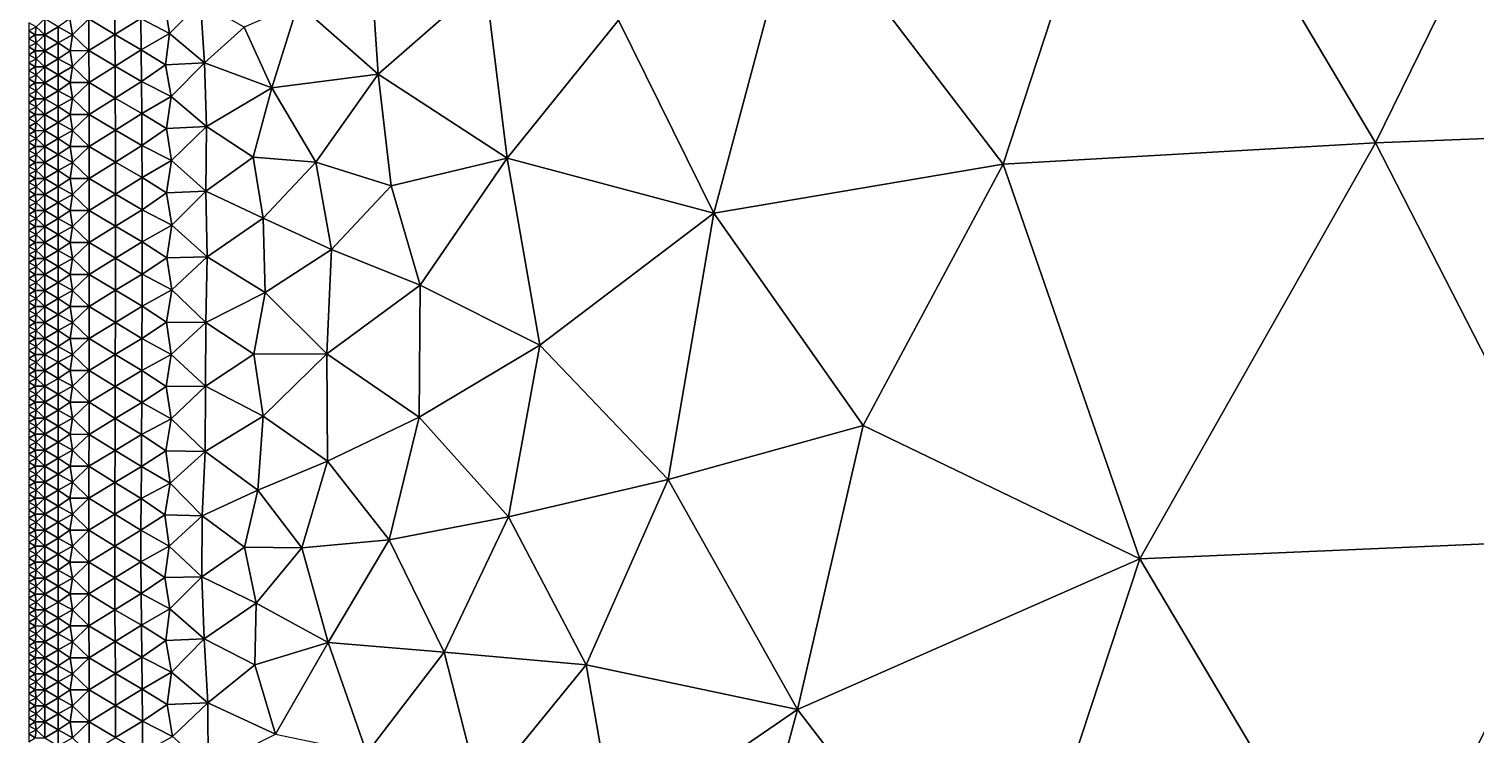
# Model space of a CAD drawing. Header units: metres. Extents: x 0 to 72, y -280 to 0.
# Drawn here: x 0.02 to 36.26, y -158.51 to -140.84 of the extents above; entities that cross this region are included whole.
import ezdxf

# ---------------------------------------------------------------- set-up
doc = ezdxf.new("R2010")
doc.units = ezdxf.units.M

msp = doc.modelspace()

# ---------------------------------------------------------------- linework, layer by layer
at = {"layer": 'layer', "color": 0}
for points in [[(33.7645, -143.697), (38.8647, -133.293), (27.8667, -133.758)], [(45.2653, -143.243), (38.8647, -133.293), (33.7645, -143.697)], [(24.4311, -144.228), (27.8667, -133.758), (19.3041, -137.517)], [(33.7645, -143.697), (27.8667, -133.758), (24.4311, -144.228)], [(17.1806, -145.457), (19.3041, -137.517), (14.7934, -140.624)], [(24.4311, -144.228), (19.3041, -137.517), (17.1806, -145.457)], [(8.7682, -141.972), (8.54576, -138.61), (6.76359, -140.213)], [(11.4526, -139.628), (8.54576, -138.61), (8.7682, -141.972)], [(12.0062, -144.077), (11.4526, -139.628), (8.7682, -141.972)], [(12.0062, -144.077), (14.7934, -140.624), (11.4526, -139.628)], [(2.17279, -140.185), (1.52268, -140.586), (2.17473, -140.98)], [(2.17279, -140.185), (2.17473, -140.98), (2.82635, -140.577)], [(3.41417, -140.182), (2.82635, -140.577), (3.54356, -140.958)], [(3.41417, -140.182), (3.54356, -140.958), (4.319, -140.181)], [(4.319, -140.181), (3.54356, -140.958), (4.41586, -141.689)], [(4.319, -140.181), (4.41586, -141.689), (5.41649, -140.795)], [(5.41649, -140.795), (6.10334, -142.314), (6.76359, -140.213)], [(8.7682, -141.972), (6.76359, -140.213), (6.10334, -142.314)], [(0.417656, -140.588), (0.203912, -140.788), (0.417712, -140.988)], [(0.417656, -140.588), (0.417712, -140.988), (0.75014, -140.788)], [(1.04917, -140.587), (0.75014, -140.788), (1.10869, -140.987)], [(1.04917, -140.587), (1.10869, -140.987), (1.52268, -140.586)], [(1.52268, -140.586), (1.10869, -140.987), (1.52403, -141.384)], [(1.52268, -140.586), (1.52403, -141.384), (2.17473, -140.98)], [(2.82635, -140.577), (2.17473, -140.98), (2.83402, -141.368)], [(2.82635, -140.577), (2.83402, -141.368), (3.54356, -140.958)], [(0.02, -140.689), (0.02, -140.889), (0.203912, -140.788)], [(0.203912, -140.788), (0.02, -140.889), (0.173445, -140.989)], [(0.02, -140.889), (0.02, -141.089), (0.173445, -140.989)], [(0.203912, -140.788), (0.173445, -140.989), (0.417712, -140.988)], [(0.75014, -140.788), (0.417712, -140.988), (0.750291, -141.188)], [(0.75014, -140.788), (0.750291, -141.188), (1.10869, -140.987)], [(3.54356, -140.958), (2.83402, -141.368), (3.44521, -141.744)], [(3.54356, -140.958), (3.44521, -141.744), (4.41586, -141.689)], [(5.41649, -140.795), (4.41586, -141.689), (6.10334, -142.314)], [(17.1806, -145.457), (14.7934, -140.624), (12.0062, -144.077)], [(0.173445, -140.989), (0.02, -141.089), (0.203938, -141.189)], [(0.02, -141.089), (0.02, -141.289), (0.203938, -141.189)], [(0.203938, -141.189), (0.02, -141.289), (0.173467, -141.389)], [(0.02, -141.289), (0.02, -141.489), (0.173467, -141.389)], [(0.173445, -140.989), (0.203938, -141.189), (0.417712, -140.988)], [(0.203938, -141.189), (0.173467, -141.389), (0.41778, -141.389)], [(0.417712, -140.988), (0.203938, -141.189), (0.41778, -141.389)], [(0.417712, -140.988), (0.41778, -141.389), (0.750291, -141.188)], [(0.750291, -141.188), (0.41778, -141.389), (0.750476, -141.588)], [(1.10869, -140.987), (0.750291, -141.188), (1.04973, -141.387)], [(0.750291, -141.188), (0.750476, -141.588), (1.04973, -141.387)], [(1.10869, -140.987), (1.04973, -141.387), (1.52403, -141.384)], [(2.17473, -140.98), (1.52403, -141.384), (2.17899, -141.776)], [(2.17473, -140.98), (2.17899, -141.776), (2.83402, -141.368)], [(0.173467, -141.389), (0.02, -141.489), (0.203967, -141.589)], [(0.02, -141.489), (0.02, -141.689), (0.203967, -141.589)], [(0.203967, -141.589), (0.02, -141.689), (0.17349, -141.789)], [(0.02, -141.689), (0.02, -141.89), (0.17349, -141.789)], [(0.173467, -141.389), (0.203967, -141.589), (0.41778, -141.389)], [(0.203967, -141.589), (0.17349, -141.789), (0.417851, -141.789)], [(0.41778, -141.389), (0.203967, -141.589), (0.417851, -141.789)], [(0.41778, -141.389), (0.417851, -141.789), (0.750476, -141.588)], [(0.750476, -141.588), (0.417851, -141.789), (0.750645, -141.988)], [(1.04973, -141.387), (0.750476, -141.588), (1.10946, -141.787)], [(0.750476, -141.588), (0.750645, -141.988), (1.10946, -141.787)], [(1.04973, -141.387), (1.10946, -141.787), (1.52403, -141.384)], [(1.52403, -141.384), (1.10946, -141.787), (1.52576, -142.183)], [(1.52403, -141.384), (1.52576, -142.183), (2.17899, -141.776)], [(2.83402, -141.368), (2.17899, -141.776), (2.84377, -142.161)], [(2.83402, -141.368), (2.84377, -142.161), (3.44521, -141.744)], [(3.44521, -141.744), (3.58205, -142.533), (4.41586, -141.689)], [(4.41586, -141.689), (3.58205, -142.533), (4.46769, -143.285)], [(4.41586, -141.689), (4.46769, -143.285), (6.10334, -142.314)], [(0.17349, -141.789), (0.02, -141.89), (0.203994, -141.989)], [(0.02, -141.89), (0.02, -142.09), (0.203994, -141.989)], [(0.203994, -141.989), (0.02, -142.09), (0.17351, -142.19)], [(0.17349, -141.789), (0.203994, -141.989), (0.417851, -141.789)], [(0.203994, -141.989), (0.17351, -142.19), (0.417915, -142.189)], [(0.417851, -141.789), (0.203994, -141.989), (0.417915, -142.189)], [(0.417851, -141.789), (0.417915, -142.189), (0.750645, -141.988)], [(0.750645, -141.988), (0.417915, -142.189), (0.750809, -142.389)], [(1.10946, -141.787), (0.750645, -141.988), (1.05041, -142.187)], [(0.750645, -141.988), (0.750809, -142.389), (1.05041, -142.187)], [(1.10946, -141.787), (1.05041, -142.187), (1.52576, -142.183)], [(2.17899, -141.776), (1.52576, -142.183), (2.18303, -142.575)], [(2.17899, -141.776), (2.18303, -142.575), (2.84377, -142.161)], [(3.44521, -141.744), (2.84377, -142.161), (3.58205, -142.533)], [(7.20702, -144.177), (8.7682, -141.972), (6.10334, -142.314)], [(9.09722, -144.772), (8.7682, -141.972), (7.20702, -144.177)], [(9.09722, -144.772), (12.0062, -144.077), (8.7682, -141.972)], [(0.02, -142.09), (0.02, -142.29), (0.17351, -142.19)], [(0.17351, -142.19), (0.02, -142.29), (0.204018, -142.39)], [(0.02, -142.29), (0.02, -142.49), (0.204018, -142.39)], [(0.204018, -142.39), (0.02, -142.49), (0.173526, -142.59)], [(0.17351, -142.19), (0.204018, -142.39), (0.417915, -142.189)], [(0.204018, -142.39), (0.173526, -142.59), (0.417968, -142.59)], [(0.417915, -142.189), (0.204018, -142.39), (0.417968, -142.59)], [(0.417915, -142.189), (0.417968, -142.59), (0.750809, -142.389)], [(0.750809, -142.389), (0.417968, -142.59), (0.750925, -142.789)], [(1.05041, -142.187), (0.750809, -142.389), (1.11017, -142.587)], [(0.750809, -142.389), (0.750925, -142.789), (1.11017, -142.587)], [(1.05041, -142.187), (1.11017, -142.587), (1.52576, -142.183)], [(1.52576, -142.183), (1.11017, -142.587), (1.52708, -142.984)], [(1.52576, -142.183), (1.52708, -142.984), (2.18303, -142.575)], [(2.84377, -142.161), (2.18303, -142.575), (2.85033, -142.96)], [(2.84377, -142.161), (2.85033, -142.96), (3.58205, -142.533)], [(6.10334, -142.314), (4.46769, -143.285), (5.63555, -144.055)], [(6.10334, -142.314), (5.63555, -144.055), (7.20702, -144.177)], [(0.02, -142.49), (0.02, -142.69), (0.173526, -142.59)], [(0.173526, -142.59), (0.02, -142.69), (0.204036, -142.79)], [(0.02, -142.69), (0.02, -142.89), (0.204036, -142.79)], [(0.173526, -142.59), (0.204036, -142.79), (0.417968, -142.59)], [(0.417968, -142.59), (0.204036, -142.79), (0.418007, -142.99)], [(0.417968, -142.59), (0.418007, -142.99), (0.750925, -142.789)], [(1.11017, -142.587), (0.750925, -142.789), (1.05089, -142.988)], [(1.11017, -142.587), (1.05089, -142.988), (1.52708, -142.984)], [(2.18303, -142.575), (1.52708, -142.984), (2.18545, -143.375)], [(2.18303, -142.575), (2.18545, -143.375), (2.85033, -142.96)], [(3.58205, -142.533), (2.85033, -142.96), (3.46887, -143.34)], [(3.58205, -142.533), (3.46887, -143.34), (4.46769, -143.285)], [(0.204036, -142.79), (0.02, -142.89), (0.173537, -142.99)], [(0.02, -142.89), (0.02, -143.09), (0.173537, -142.99)], [(0.173537, -142.99), (0.02, -143.09), (0.204049, -143.19)], [(0.02, -143.09), (0.02, -143.291), (0.204049, -143.19)], [(0.204036, -142.79), (0.173537, -142.99), (0.418007, -142.99)], [(0.173537, -142.99), (0.204049, -143.19), (0.418007, -142.99)], [(0.418007, -142.99), (0.204049, -143.19), (0.418034, -143.39)], [(0.750925, -142.789), (0.418007, -142.99), (0.75102, -143.189)], [(0.418007, -142.99), (0.418034, -143.39), (0.75102, -143.189)], [(0.750925, -142.789), (0.75102, -143.189), (1.05089, -142.988)], [(1.05089, -142.988), (0.75102, -143.189), (1.11061, -143.388)], [(1.05089, -142.988), (1.11061, -143.388), (1.52708, -142.984)], [(1.52708, -142.984), (1.11061, -143.388), (1.52777, -143.785)], [(1.52708, -142.984), (1.52777, -143.785), (2.18545, -143.375)], [(2.85033, -142.96), (2.18545, -143.375), (2.85331, -143.762)], [(2.85033, -142.96), (2.85331, -143.762), (3.46887, -143.34)], [(0.204049, -143.19), (0.02, -143.291), (0.173545, -143.391)], [(0.02, -143.291), (0.02, -143.491), (0.173545, -143.391)], [(0.173545, -143.391), (0.02, -143.491), (0.204057, -143.591)], [(0.02, -143.491), (0.02, -143.691), (0.204057, -143.591)], [(0.204049, -143.19), (0.173545, -143.391), (0.418034, -143.39)], [(0.173545, -143.391), (0.204057, -143.591), (0.418034, -143.39)], [(0.418034, -143.39), (0.204057, -143.591), (0.41805, -143.791)], [(0.75102, -143.189), (0.418034, -143.39), (0.751073, -143.59)], [(0.418034, -143.39), (0.41805, -143.791), (0.751073, -143.59)], [(0.75102, -143.189), (0.751073, -143.59), (1.11061, -143.388)], [(1.11061, -143.388), (0.751073, -143.59), (1.05112, -143.789)], [(1.11061, -143.388), (1.05112, -143.789), (1.52777, -143.785)], [(2.18545, -143.375), (1.52777, -143.785), (2.18642, -144.177)], [(2.18545, -143.375), (2.18642, -144.177), (2.85331, -143.762)], [(3.46887, -143.34), (2.85331, -143.762), (3.59272, -144.138)], [(3.46887, -143.34), (3.59272, -144.138), (4.46769, -143.285)], [(4.46769, -143.285), (3.59272, -144.138), (4.45143, -144.906)], [(4.46769, -143.285), (4.45143, -144.906), (5.63555, -144.055)], [(38.8568, -153.639), (45.2653, -143.243), (33.7645, -143.697)], [(0.204057, -143.591), (0.02, -143.691), (0.173549, -143.791)], [(0.02, -143.691), (0.02, -143.891), (0.173549, -143.791)], [(0.173549, -143.791), (0.02, -143.891), (0.204062, -143.991)], [(0.204057, -143.591), (0.173549, -143.791), (0.41805, -143.791)], [(0.173549, -143.791), (0.204062, -143.991), (0.41805, -143.791)], [(0.41805, -143.791), (0.204062, -143.991), (0.41806, -144.191)], [(0.751073, -143.59), (0.41805, -143.791), (0.751112, -143.99)], [(0.41805, -143.791), (0.41806, -144.191), (0.751112, -143.99)], [(0.751073, -143.59), (0.751112, -143.99), (1.05112, -143.789)], [(1.05112, -143.789), (0.751112, -143.99), (1.11081, -144.189)], [(1.05112, -143.789), (1.11081, -144.189), (1.52777, -143.785)], [(1.52777, -143.785), (1.11081, -144.189), (1.52806, -144.586)], [(1.52777, -143.785), (1.52806, -144.586), (2.18642, -144.177)], [(2.85331, -143.762), (2.18642, -144.177), (2.85382, -144.566)], [(2.85331, -143.762), (2.85382, -144.566), (3.59272, -144.138)], [(27.8564, -154.12), (33.7645, -143.697), (24.4311, -144.228)], [(38.8568, -153.639), (33.7645, -143.697), (27.8564, -154.12)], [(0.02, -143.891), (0.02, -144.091), (0.204062, -143.991)], [(0.204062, -143.991), (0.02, -144.091), (0.173552, -144.191)], [(0.02, -144.091), (0.02, -144.291), (0.173552, -144.191)], [(0.173552, -144.191), (0.02, -144.291), (0.204065, -144.391)], [(0.204062, -143.991), (0.173552, -144.191), (0.41806, -144.191)], [(0.173552, -144.191), (0.204065, -144.391), (0.41806, -144.191)], [(0.41806, -144.191), (0.204065, -144.391), (0.418068, -144.591)], [(0.751112, -143.99), (0.41806, -144.191), (0.751133, -144.39)], [(0.41806, -144.191), (0.418068, -144.591), (0.751133, -144.39)], [(0.751112, -143.99), (0.751133, -144.39), (1.11081, -144.189)], [(1.11081, -144.189), (0.751133, -144.39), (1.05121, -144.59)], [(1.11081, -144.189), (1.05121, -144.59), (1.52806, -144.586)], [(2.18642, -144.177), (1.52806, -144.586), (2.1869, -144.98)], [(2.18642, -144.177), (2.1869, -144.98), (2.85382, -144.566)], [(3.59272, -144.138), (2.85382, -144.566), (3.46857, -144.952)], [(3.59272, -144.138), (3.46857, -144.952), (4.45143, -144.906)], [(5.63555, -144.055), (4.45143, -144.906), (5.89302, -145.585)], [(5.63555, -144.055), (5.89302, -145.585), (7.20702, -144.177)], [(7.59849, -146.369), (7.20702, -144.177), (5.89302, -145.585)], [(7.59849, -146.369), (9.09722, -144.772), (7.20702, -144.177)], [(9.82724, -147.262), (12.0062, -144.077), (9.09722, -144.772)], [(12.824, -148.767), (12.0062, -144.077), (9.82724, -147.262)], [(12.824, -148.767), (17.1806, -145.457), (12.0062, -144.077)], [(20.9295, -150.779), (24.4311, -144.228), (17.1806, -145.457)], [(27.8564, -154.12), (24.4311, -144.228), (20.9295, -150.779)], [(0.02, -144.291), (0.02, -144.492), (0.204065, -144.391)], [(0.204065, -144.391), (0.02, -144.492), (0.173554, -144.592)], [(0.02, -144.492), (0.02, -144.692), (0.173554, -144.592)], [(0.173554, -144.592), (0.02, -144.692), (0.204068, -144.792)], [(0.204065, -144.391), (0.173554, -144.592), (0.418068, -144.591)], [(0.173554, -144.592), (0.204068, -144.792), (0.418068, -144.591)], [(0.418068, -144.591), (0.204068, -144.792), (0.418075, -144.992)], [(0.751133, -144.39), (0.418068, -144.591), (0.751155, -144.791)], [(0.418068, -144.591), (0.418075, -144.992), (0.751155, -144.791)], [(0.751133, -144.39), (0.751155, -144.791), (1.05121, -144.59)], [(1.05121, -144.59), (0.751155, -144.791), (1.11092, -144.99)], [(1.05121, -144.59), (1.11092, -144.99), (1.52806, -144.586)], [(1.52806, -144.586), (1.11092, -144.99), (1.52827, -145.388)], [(1.52806, -144.586), (1.52827, -145.388), (2.1869, -144.98)], [(2.85382, -144.566), (2.1869, -144.98), (2.85508, -145.372)], [(2.85382, -144.566), (2.85508, -145.372), (3.46857, -144.952)], [(0.02, -144.692), (0.02, -144.892), (0.204068, -144.792)], [(0.204068, -144.792), (0.02, -144.892), (0.173556, -144.992)], [(0.02, -144.892), (0.02, -145.092), (0.173556, -144.992)], [(0.204068, -144.792), (0.173556, -144.992), (0.418075, -144.992)], [(0.751155, -144.791), (0.418075, -144.992), (0.751172, -145.191)], [(0.751155, -144.791), (0.751172, -145.191), (1.11092, -144.99)], [(3.46857, -144.952), (2.85508, -145.372), (3.59808, -145.757)], [(3.46857, -144.952), (3.59808, -145.757), (4.45143, -144.906)], [(4.45143, -144.906), (3.59808, -145.757), (4.48932, -146.551)], [(4.45143, -144.906), (4.48932, -146.551), (5.89302, -145.585)], [(9.82724, -147.262), (9.09722, -144.772), (7.59849, -146.369)], [(0.173556, -144.992), (0.02, -145.092), (0.204071, -145.192)], [(0.02, -145.092), (0.02, -145.292), (0.204071, -145.192)], [(0.204071, -145.192), (0.02, -145.292), (0.173558, -145.392)], [(0.02, -145.292), (0.02, -145.492), (0.173558, -145.392)], [(0.173556, -144.992), (0.204071, -145.192), (0.418075, -144.992)], [(0.204071, -145.192), (0.173558, -145.392), (0.418082, -145.392)], [(0.418075, -144.992), (0.204071, -145.192), (0.418082, -145.392)], [(0.418075, -144.992), (0.418082, -145.392), (0.751172, -145.191)], [(0.751172, -145.191), (0.418082, -145.392), (0.751191, -145.592)], [(1.11092, -144.99), (0.751172, -145.191), (1.05128, -145.391)], [(0.751172, -145.191), (0.751191, -145.592), (1.05128, -145.391)], [(1.11092, -144.99), (1.05128, -145.391), (1.52827, -145.388)], [(2.1869, -144.98), (1.52827, -145.388), (2.18753, -145.784)], [(2.1869, -144.98), (2.18753, -145.784), (2.85508, -145.372)], [(0.173558, -145.392), (0.02, -145.492), (0.204074, -145.592)], [(0.02, -145.492), (0.02, -145.693), (0.204074, -145.592)], [(0.204074, -145.592), (0.02, -145.693), (0.17356, -145.793)], [(0.173558, -145.392), (0.204074, -145.592), (0.418082, -145.392)], [(0.204074, -145.592), (0.17356, -145.793), (0.418088, -145.792)], [(0.418082, -145.392), (0.204074, -145.592), (0.418088, -145.792)], [(0.418082, -145.392), (0.418088, -145.792), (0.751191, -145.592)], [(0.751191, -145.592), (0.418088, -145.792), (0.751203, -145.992)], [(1.05128, -145.391), (0.751191, -145.592), (1.111, -145.791)], [(0.751191, -145.592), (0.751203, -145.992), (1.111, -145.791)], [(1.05128, -145.391), (1.111, -145.791), (1.52827, -145.388)], [(1.52827, -145.388), (1.111, -145.791), (1.52843, -146.19)], [(1.52827, -145.388), (1.52843, -146.19), (2.18753, -145.784)], [(2.85508, -145.372), (2.18753, -145.784), (2.85693, -146.178)], [(2.85508, -145.372), (2.85693, -146.178), (3.59808, -145.757)], [(5.89302, -145.585), (4.48932, -146.551), (5.93791, -147.446)], [(5.89302, -145.585), (5.93791, -147.446), (7.59849, -146.369)], [(16.04, -152.133), (17.1806, -145.457), (12.824, -148.767)], [(20.9295, -150.779), (17.1806, -145.457), (16.04, -152.133)], [(0.02, -145.693), (0.02, -145.893), (0.17356, -145.793)], [(0.17356, -145.793), (0.02, -145.893), (0.204075, -145.993)], [(0.02, -145.893), (0.02, -146.093), (0.204075, -145.993)], [(0.204075, -145.993), (0.02, -146.093), (0.173561, -146.193)], [(0.17356, -145.793), (0.204075, -145.993), (0.418088, -145.792)], [(0.204075, -145.993), (0.173561, -146.193), (0.41809, -146.193)], [(0.418088, -145.792), (0.204075, -145.993), (0.41809, -146.193)], [(0.418088, -145.792), (0.41809, -146.193), (0.751203, -145.992)], [(0.751203, -145.992), (0.41809, -146.193), (0.751204, -146.393)], [(1.111, -145.791), (0.751203, -145.992), (1.05133, -146.192)], [(0.751203, -145.992), (0.751204, -146.393), (1.05133, -146.192)], [(1.111, -145.791), (1.05133, -146.192), (1.52843, -146.19)], [(2.18753, -145.784), (1.52843, -146.19), (2.18784, -146.587)], [(2.18753, -145.784), (2.18784, -146.587), (2.85693, -146.178)], [(3.59808, -145.757), (2.85693, -146.178), (3.478, -146.573)], [(3.59808, -145.757), (3.478, -146.573), (4.48932, -146.551)], [(0.02, -146.093), (0.02, -146.293), (0.173561, -146.193)], [(0.173561, -146.193), (0.02, -146.293), (0.204075, -146.393)], [(0.02, -146.293), (0.02, -146.493), (0.204075, -146.393)], [(0.204075, -146.393), (0.02, -146.493), (0.17356, -146.593)], [(0.204075, -146.393), (0.17356, -146.593), (0.418086, -146.593)], [(0.173561, -146.193), (0.204075, -146.393), (0.41809, -146.193)], [(0.41809, -146.193), (0.204075, -146.393), (0.418086, -146.593)], [(0.41809, -146.193), (0.418086, -146.593), (0.751204, -146.393)], [(0.751204, -146.393), (0.418086, -146.593), (0.75119, -146.793)], [(0.751204, -146.393), (0.75119, -146.793), (1.11101, -146.592)], [(1.05133, -146.192), (0.751204, -146.393), (1.11101, -146.592)], [(1.05133, -146.192), (1.11101, -146.592), (1.52843, -146.19)], [(1.52843, -146.19), (1.11101, -146.592), (1.52834, -146.992)], [(1.52843, -146.19), (1.52834, -146.992), (2.18784, -146.587)], [(2.85693, -146.178), (2.18784, -146.587), (2.85693, -146.985)], [(2.85693, -146.178), (2.85693, -146.985), (3.478, -146.573)], [(7.48768, -148.984), (7.59849, -146.369), (5.93791, -147.446)], [(7.48768, -148.984), (9.82724, -147.262), (7.59849, -146.369)], [(0.02, -146.493), (0.02, -146.693), (0.17356, -146.593)], [(0.17356, -146.593), (0.02, -146.693), (0.204072, -146.793)], [(0.02, -146.693), (0.02, -146.894), (0.204072, -146.793)], [(0.17356, -146.593), (0.204072, -146.793), (0.418086, -146.593)], [(0.418086, -146.593), (0.204072, -146.793), (0.418077, -146.993)], [(0.418086, -146.593), (0.418077, -146.993), (0.75119, -146.793)], [(1.11101, -146.592), (0.75119, -146.793), (1.05129, -146.993)], [(1.11101, -146.592), (1.05129, -146.993), (1.52834, -146.992)], [(2.18784, -146.587), (1.52834, -146.992), (2.18724, -147.391)], [(2.18784, -146.587), (2.18724, -147.391), (2.85693, -146.985)], [(3.478, -146.573), (2.85693, -146.985), (3.59876, -147.382)], [(3.478, -146.573), (3.59876, -147.382), (4.48932, -146.551)], [(4.48932, -146.551), (3.59876, -147.382), (4.45604, -148.194)], [(4.48932, -146.551), (4.45604, -148.194), (5.93791, -147.446)], [(0.204072, -146.793), (0.02, -146.894), (0.173556, -146.994)], [(0.02, -146.894), (0.02, -147.094), (0.173556, -146.994)], [(0.173556, -146.994), (0.02, -147.094), (0.204067, -147.194)], [(0.02, -147.094), (0.02, -147.294), (0.204067, -147.194)], [(0.204072, -146.793), (0.173556, -146.994), (0.418077, -146.993)], [(0.173556, -146.994), (0.204067, -147.194), (0.418077, -146.993)], [(0.418077, -146.993), (0.204067, -147.194), (0.418062, -147.394)], [(0.418077, -146.993), (0.418062, -147.394), (0.751159, -147.193)], [(0.75119, -146.793), (0.418077, -146.993), (0.751159, -147.193)], [(0.75119, -146.793), (0.751159, -147.193), (1.05129, -146.993)], [(1.05129, -146.993), (0.751159, -147.193), (1.11089, -147.393)], [(1.05129, -146.993), (1.11089, -147.393), (1.52834, -146.992)], [(1.52834, -146.992), (1.11089, -147.393), (1.52794, -147.793)], [(1.52834, -146.992), (1.52794, -147.793), (2.18724, -147.391)], [(2.85693, -146.985), (2.18724, -147.391), (2.85456, -147.79)], [(2.85693, -146.985), (2.85456, -147.79), (3.59876, -147.382)], [(0.204067, -147.194), (0.02, -147.294), (0.173551, -147.394)], [(0.02, -147.294), (0.02, -147.494), (0.173551, -147.394)], [(0.173551, -147.394), (0.02, -147.494), (0.20406, -147.594)], [(0.02, -147.494), (0.02, -147.694), (0.20406, -147.594)], [(0.204067, -147.194), (0.173551, -147.394), (0.418062, -147.394)], [(0.173551, -147.394), (0.20406, -147.594), (0.418062, -147.394)], [(0.418062, -147.394), (0.20406, -147.594), (0.418043, -147.794)], [(0.418062, -147.394), (0.418043, -147.794), (0.751118, -147.594)], [(0.751159, -147.193), (0.418062, -147.394), (0.751118, -147.594)], [(0.751159, -147.193), (0.751118, -147.594), (1.11089, -147.393)], [(1.11089, -147.393), (0.751118, -147.594), (1.05113, -147.794)], [(1.11089, -147.393), (1.05113, -147.794), (1.52794, -147.793)], [(2.18724, -147.391), (1.52794, -147.793), (2.18597, -148.193)], [(2.18724, -147.391), (2.18597, -148.193), (2.85456, -147.79)], [(3.59876, -147.382), (2.85456, -147.79), (3.46798, -148.192)], [(3.59876, -147.382), (3.46798, -148.192), (4.45604, -148.194)], [(5.93791, -147.446), (4.45604, -148.194), (5.65371, -148.993)], [(5.93791, -147.446), (5.65371, -148.993), (7.48768, -148.984)], [(9.80337, -150.571), (9.82724, -147.262), (7.48768, -148.984)], [(9.80337, -150.571), (12.824, -148.767), (9.82724, -147.262)], [(0.20406, -147.594), (0.02, -147.694), (0.173545, -147.794)], [(0.02, -147.694), (0.02, -147.894), (0.173545, -147.794)], [(0.173545, -147.794), (0.02, -147.894), (0.204052, -147.994)], [(0.20406, -147.594), (0.173545, -147.794), (0.418043, -147.794)], [(0.173545, -147.794), (0.204052, -147.994), (0.418043, -147.794)], [(0.418043, -147.794), (0.204052, -147.994), (0.418023, -148.195)], [(0.418043, -147.794), (0.418023, -148.195), (0.751065, -147.994)], [(0.751118, -147.594), (0.418043, -147.794), (0.751065, -147.994)], [(0.751118, -147.594), (0.751065, -147.994), (1.05113, -147.794)], [(1.05113, -147.794), (0.751065, -147.994), (1.11067, -148.194)], [(1.05113, -147.794), (1.11067, -148.194), (1.52794, -147.793)], [(1.52794, -147.793), (1.11067, -148.194), (1.52741, -148.595)], [(1.52794, -147.793), (1.52741, -148.595), (2.18597, -148.193)], [(2.85456, -147.79), (2.18597, -148.193), (2.85162, -148.594)], [(2.85456, -147.79), (2.85162, -148.594), (3.46798, -148.192)], [(0.02, -147.894), (0.02, -148.094), (0.204052, -147.994)], [(0.204052, -147.994), (0.02, -148.094), (0.173539, -148.195)], [(0.02, -148.094), (0.02, -148.295), (0.173539, -148.195)], [(0.173539, -148.195), (0.02, -148.295), (0.204044, -148.395)], [(0.204052, -147.994), (0.173539, -148.195), (0.418023, -148.195)], [(0.173539, -148.195), (0.204044, -148.395), (0.418023, -148.195)], [(0.418023, -148.195), (0.204044, -148.395), (0.418002, -148.595)], [(0.418023, -148.195), (0.418002, -148.595), (0.751014, -148.395)], [(0.751065, -147.994), (0.418023, -148.195), (0.751014, -148.395)], [(0.751065, -147.994), (0.751014, -148.395), (1.11067, -148.194)], [(1.11067, -148.194), (0.751014, -148.395), (1.05093, -148.595)], [(1.11067, -148.194), (1.05093, -148.595), (1.52741, -148.595)], [(2.18597, -148.193), (1.52741, -148.595), (2.18469, -148.996)], [(2.18597, -148.193), (2.18469, -148.996), (2.85162, -148.594)], [(3.46798, -148.192), (2.85162, -148.594), (3.58684, -148.995)], [(3.46798, -148.192), (3.58684, -148.995), (4.45604, -148.194)], [(4.45604, -148.194), (3.58684, -148.995), (4.44177, -149.795)], [(4.45604, -148.194), (4.44177, -149.795), (5.65371, -148.993)], [(0.02, -148.295), (0.02, -148.495), (0.204044, -148.395)], [(0.204044, -148.395), (0.02, -148.495), (0.173532, -148.595)], [(0.02, -148.495), (0.02, -148.695), (0.173532, -148.595)], [(0.204044, -148.395), (0.173532, -148.595), (0.418002, -148.595)], [(0.751014, -148.395), (0.418002, -148.595), (0.750959, -148.795)], [(0.751014, -148.395), (0.750959, -148.795), (1.05093, -148.595)], [(0.173532, -148.595), (0.02, -148.695), (0.204035, -148.795)], [(0.02, -148.695), (0.02, -148.895), (0.204035, -148.795)], [(0.204035, -148.795), (0.02, -148.895), (0.173526, -148.995)], [(0.02, -148.895), (0.02, -149.095), (0.173526, -148.995)], [(0.204035, -148.795), (0.173526, -148.995), (0.417982, -148.995)], [(0.173532, -148.595), (0.204035, -148.795), (0.418002, -148.595)], [(0.418002, -148.595), (0.204035, -148.795), (0.417982, -148.995)], [(0.418002, -148.595), (0.417982, -148.995), (0.750959, -148.795)], [(0.750959, -148.795), (0.417982, -148.995), (0.750911, -149.195)], [(0.750959, -148.795), (0.750911, -149.195), (1.11042, -148.995)], [(1.05093, -148.595), (0.750959, -148.795), (1.11042, -148.995)], [(1.05093, -148.595), (1.11042, -148.995), (1.52741, -148.595)], [(1.52741, -148.595), (1.11042, -148.995), (1.5269, -149.396)], [(1.52741, -148.595), (1.5269, -149.396), (2.18469, -148.996)], [(2.85162, -148.594), (2.18469, -148.996), (2.84954, -149.397)], [(2.85162, -148.594), (2.84954, -149.397), (3.58684, -148.995)], [(12.0401, -153.065), (12.824, -148.767), (9.80337, -150.571)], [(16.04, -152.133), (12.824, -148.767), (12.0401, -153.065)], [(0.173526, -148.995), (0.02, -149.095), (0.204027, -149.195)], [(0.02, -149.095), (0.02, -149.295), (0.204027, -149.195)], [(0.204027, -149.195), (0.02, -149.295), (0.17352, -149.396)], [(0.02, -149.295), (0.02, -149.496), (0.17352, -149.396)], [(0.204027, -149.195), (0.17352, -149.396), (0.417962, -149.396)], [(0.173526, -148.995), (0.204027, -149.195), (0.417982, -148.995)], [(0.417982, -148.995), (0.204027, -149.195), (0.417962, -149.396)], [(0.417982, -148.995), (0.417962, -149.396), (0.750911, -149.195)], [(0.750911, -149.195), (0.417962, -149.396), (0.750855, -149.596)], [(0.750911, -149.195), (0.750855, -149.596), (1.05074, -149.396)], [(1.11042, -148.995), (0.750911, -149.195), (1.05074, -149.396)], [(1.11042, -148.995), (1.05074, -149.396), (1.5269, -149.396)], [(2.18469, -148.996), (1.5269, -149.396), (2.18361, -149.798)], [(2.18469, -148.996), (2.18361, -149.798), (2.84954, -149.397)], [(3.58684, -148.995), (2.84954, -149.397), (3.46088, -149.799)], [(3.58684, -148.995), (3.46088, -149.799), (4.44177, -149.795)], [(5.65371, -148.993), (4.44177, -149.795), (5.88963, -150.546)], [(5.65371, -148.993), (5.88963, -150.546), (7.48768, -148.984)], [(7.50088, -151.673), (7.48768, -148.984), (5.88963, -150.546)], [(7.50088, -151.673), (9.80337, -150.571), (7.48768, -148.984)], [(0.17352, -149.396), (0.02, -149.496), (0.204019, -149.596)], [(0.02, -149.496), (0.02, -149.696), (0.204019, -149.596)], [(0.204019, -149.596), (0.02, -149.696), (0.173513, -149.796)], [(0.204019, -149.596), (0.173513, -149.796), (0.41794, -149.796)], [(0.17352, -149.396), (0.204019, -149.596), (0.417962, -149.396)], [(0.417962, -149.396), (0.204019, -149.596), (0.41794, -149.796)], [(0.417962, -149.396), (0.41794, -149.796), (0.750855, -149.596)], [(0.750855, -149.596), (0.41794, -149.796), (0.750799, -149.996)], [(0.750855, -149.596), (0.750799, -149.996), (1.11018, -149.796)], [(1.05074, -149.396), (0.750855, -149.596), (1.11018, -149.796)], [(1.05074, -149.396), (1.11018, -149.796), (1.5269, -149.396)], [(1.5269, -149.396), (1.11018, -149.796), (1.52635, -150.197)], [(1.5269, -149.396), (1.52635, -150.197), (2.18361, -149.798)], [(2.84954, -149.397), (2.18361, -149.798), (2.84777, -150.201)], [(2.84954, -149.397), (2.84777, -150.201), (3.46088, -149.799)], [(0.02, -149.696), (0.02, -149.896), (0.173513, -149.796)], [(0.173513, -149.796), (0.02, -149.896), (0.204009, -149.996)], [(0.02, -149.896), (0.02, -150.096), (0.204009, -149.996)], [(0.204009, -149.996), (0.02, -150.096), (0.173505, -150.196)], [(0.204009, -149.996), (0.173505, -150.196), (0.417913, -150.196)], [(0.173513, -149.796), (0.204009, -149.996), (0.41794, -149.796)], [(0.41794, -149.796), (0.204009, -149.996), (0.417913, -150.196)], [(0.41794, -149.796), (0.417913, -150.196), (0.750799, -149.996)], [(0.750799, -149.996), (0.417913, -150.196), (0.750722, -150.397)], [(0.750799, -149.996), (0.750722, -150.397), (1.05052, -150.197)], [(1.11018, -149.796), (0.750799, -149.996), (1.05052, -150.197)], [(1.11018, -149.796), (1.05052, -150.197), (1.52635, -150.197)], [(2.18361, -149.798), (1.52635, -150.197), (2.18229, -150.6)], [(2.18361, -149.798), (2.18229, -150.6), (2.84777, -150.201)], [(3.46088, -149.799), (2.84777, -150.201), (3.58141, -150.607)], [(3.46088, -149.799), (3.58141, -150.607), (4.44177, -149.795)], [(4.44177, -149.795), (3.58141, -150.607), (4.44012, -151.431)], [(4.44177, -149.795), (4.44012, -151.431), (5.88963, -150.546)], [(0.02, -150.096), (0.02, -150.296), (0.173505, -150.196)], [(0.173505, -150.196), (0.02, -150.296), (0.203996, -150.396)], [(0.02, -150.296), (0.02, -150.496), (0.203996, -150.396)], [(0.203996, -150.396), (0.02, -150.496), (0.173494, -150.597)], [(0.203996, -150.396), (0.173494, -150.597), (0.41788, -150.597)], [(0.173505, -150.196), (0.203996, -150.396), (0.417913, -150.196)], [(0.417913, -150.196), (0.203996, -150.396), (0.41788, -150.597)], [(0.417913, -150.196), (0.41788, -150.597), (0.750722, -150.397)], [(1.05052, -150.197), (0.750722, -150.397), (1.10986, -150.597)], [(1.05052, -150.197), (1.10986, -150.597), (1.52635, -150.197)], [(1.52635, -150.197), (1.10986, -150.597), (1.52554, -150.999)], [(1.52635, -150.197), (1.52554, -150.999), (2.18229, -150.6)], [(2.84777, -150.201), (2.18229, -150.6), (2.84516, -151.005)], [(2.84777, -150.201), (2.84516, -151.005), (3.58141, -150.607)], [(0.02, -150.496), (0.02, -150.697), (0.173494, -150.597)], [(0.173494, -150.597), (0.02, -150.697), (0.203981, -150.797)], [(0.02, -150.697), (0.02, -150.897), (0.203981, -150.797)], [(0.173494, -150.597), (0.203981, -150.797), (0.41788, -150.597)], [(0.41788, -150.597), (0.203981, -150.797), (0.417839, -150.997)], [(0.41788, -150.597), (0.417839, -150.997), (0.750636, -150.797)], [(0.750722, -150.397), (0.41788, -150.597), (0.750636, -150.797)], [(0.750722, -150.397), (0.750636, -150.797), (1.10986, -150.597)], [(1.10986, -150.597), (0.750636, -150.797), (1.05019, -150.998)], [(1.10986, -150.597), (1.05019, -150.998), (1.52554, -150.999)], [(2.18229, -150.6), (1.52554, -150.999), (2.18004, -151.402)], [(2.18229, -150.6), (2.18004, -151.402), (2.84516, -151.005)], [(3.58141, -150.607), (2.84516, -151.005), (3.45398, -151.414)], [(3.58141, -150.607), (3.45398, -151.414), (4.44012, -151.431)], [(5.88963, -150.546), (4.44012, -151.431), (5.75722, -152.396)], [(5.88963, -150.546), (5.75722, -152.396), (7.50088, -151.673)], [(9.04715, -153.645), (9.80337, -150.571), (7.50088, -151.673)], [(12.0401, -153.065), (9.80337, -150.571), (9.04715, -153.645)], [(0.203981, -150.797), (0.02, -150.897), (0.173481, -150.997)], [(0.02, -150.897), (0.02, -151.097), (0.173481, -150.997)], [(0.173481, -150.997), (0.02, -151.097), (0.203963, -151.197)], [(0.02, -151.097), (0.02, -151.297), (0.203963, -151.197)], [(0.203981, -150.797), (0.173481, -150.997), (0.417839, -150.997)], [(0.173481, -150.997), (0.203963, -151.197), (0.417839, -150.997)], [(0.417839, -150.997), (0.203963, -151.197), (0.417791, -151.397)], [(0.417839, -150.997), (0.417791, -151.397), (0.750521, -151.197)], [(0.750636, -150.797), (0.417839, -150.997), (0.750521, -151.197)], [(0.750636, -150.797), (0.750521, -151.197), (1.05019, -150.998)], [(1.05019, -150.998), (0.750521, -151.197), (1.10938, -151.398)], [(1.05019, -150.998), (1.10938, -151.398), (1.52554, -150.999)], [(1.52554, -150.999), (1.10938, -151.398), (1.52438, -151.8)], [(1.52554, -150.999), (1.52438, -151.8), (2.18004, -151.402)], [(2.84516, -151.005), (2.18004, -151.402), (2.83946, -151.808)], [(2.84516, -151.005), (2.83946, -151.808), (3.45398, -151.414)], [(19.2803, -157.897), (20.9295, -150.779), (16.04, -152.133)], [(19.2803, -157.897), (27.8564, -154.12), (20.9295, -150.779)], [(0.203963, -151.197), (0.02, -151.297), (0.173466, -151.397)], [(0.02, -151.297), (0.02, -151.497), (0.173466, -151.397)], [(0.173466, -151.397), (0.02, -151.497), (0.203942, -151.597)], [(0.203963, -151.197), (0.173466, -151.397), (0.417791, -151.397)], [(0.173466, -151.397), (0.203942, -151.597), (0.417791, -151.397)], [(0.417791, -151.397), (0.203942, -151.597), (0.41774, -151.798)], [(0.417791, -151.397), (0.41774, -151.798), (0.750401, -151.598)], [(0.750521, -151.197), (0.417791, -151.397), (0.750401, -151.598)], [(0.750521, -151.197), (0.750401, -151.598), (1.10938, -151.398)], [(1.10938, -151.398), (0.750401, -151.598), (1.04972, -151.798)], [(1.10938, -151.398), (1.04972, -151.798), (1.52438, -151.8)], [(2.18004, -151.402), (1.52438, -151.8), (2.17686, -152.203)], [(2.18004, -151.402), (2.17686, -152.203), (2.83946, -151.808)], [(3.45398, -151.414), (2.83946, -151.808), (3.55998, -152.219)], [(3.45398, -151.414), (3.55998, -152.219), (4.44012, -151.431)], [(4.44012, -151.431), (3.55998, -152.219), (4.36276, -153.038)], [(4.44012, -151.431), (4.36276, -153.038), (5.75722, -152.396)], [(0.02, -151.497), (0.02, -151.697), (0.203942, -151.597)], [(0.203942, -151.597), (0.02, -151.697), (0.173449, -151.798)], [(0.02, -151.697), (0.02, -151.898), (0.173449, -151.798)], [(0.173449, -151.798), (0.02, -151.898), (0.203921, -151.998)], [(0.203942, -151.597), (0.173449, -151.798), (0.41774, -151.798)], [(0.173449, -151.798), (0.203921, -151.998), (0.41774, -151.798)], [(0.41774, -151.798), (0.203921, -151.998), (0.417688, -152.198)], [(0.41774, -151.798), (0.417688, -152.198), (0.750262, -151.998)], [(0.750401, -151.598), (0.41774, -151.798), (0.750262, -151.998)], [(0.750401, -151.598), (0.750262, -151.998), (1.04972, -151.798)], [(1.04972, -151.798), (0.750262, -151.998), (1.10879, -152.199)], [(1.04972, -151.798), (1.10879, -152.199), (1.52438, -151.8)], [(1.52438, -151.8), (1.10879, -152.199), (1.52312, -152.6)], [(1.52438, -151.8), (1.52312, -152.6), (2.17686, -152.203)], [(2.83946, -151.808), (2.17686, -152.203), (2.83232, -152.608)], [(2.83946, -151.808), (2.83232, -152.608), (3.55998, -152.219)], [(6.85544, -153.843), (7.50088, -151.673), (5.75722, -152.396)], [(9.04715, -153.645), (7.50088, -151.673), (6.85544, -153.843)], [(0.02, -151.898), (0.02, -152.098), (0.203921, -151.998)], [(0.203921, -151.998), (0.02, -152.098), (0.173433, -152.198)], [(0.02, -152.098), (0.02, -152.298), (0.173433, -152.198)], [(0.173433, -152.198), (0.02, -152.298), (0.203901, -152.398)], [(0.203921, -151.998), (0.173433, -152.198), (0.417688, -152.198)], [(0.173433, -152.198), (0.203901, -152.398), (0.417688, -152.198)], [(0.417688, -152.198), (0.203901, -152.398), (0.417643, -152.598)], [(0.417688, -152.198), (0.417643, -152.598), (0.750141, -152.398)], [(0.750262, -151.998), (0.417688, -152.198), (0.750141, -152.398)], [(0.750262, -151.998), (0.750141, -152.398), (1.10879, -152.199)], [(1.10879, -152.199), (0.750141, -152.398), (1.04924, -152.599)], [(1.10879, -152.199), (1.04924, -152.599), (1.52312, -152.6)], [(2.17686, -152.203), (1.52312, -152.6), (2.17388, -153.002)], [(2.17686, -152.203), (2.17388, -153.002), (2.83232, -152.608)], [(13.9844, -156.773), (16.04, -152.133), (12.0401, -153.065)], [(19.2803, -157.897), (16.04, -152.133), (13.9844, -156.773)], [(0.02, -152.298), (0.02, -152.498), (0.203901, -152.398)], [(0.203901, -152.398), (0.02, -152.498), (0.173419, -152.598)], [(0.02, -152.498), (0.02, -152.698), (0.173419, -152.598)], [(0.203901, -152.398), (0.173419, -152.598), (0.417643, -152.598)], [(0.750141, -152.398), (0.417643, -152.598), (0.75003, -152.799)], [(0.750141, -152.398), (0.75003, -152.799), (1.04924, -152.599)], [(3.55998, -152.219), (2.83232, -152.608), (3.42597, -153.015)], [(3.55998, -152.219), (3.42597, -153.015), (4.36276, -153.038)], [(5.75722, -152.396), (4.36276, -153.038), (5.4231, -153.822)], [(5.75722, -152.396), (5.4231, -153.822), (6.85544, -153.843)], [(0.173419, -152.598), (0.02, -152.698), (0.203886, -152.798)], [(0.02, -152.698), (0.02, -152.898), (0.203886, -152.798)], [(0.203886, -152.798), (0.02, -152.898), (0.173409, -152.998)], [(0.02, -152.898), (0.02, -153.098), (0.173409, -152.998)], [(0.203886, -152.798), (0.173409, -152.998), (0.41761, -152.999)], [(0.173419, -152.598), (0.203886, -152.798), (0.417643, -152.598)], [(0.417643, -152.598), (0.203886, -152.798), (0.41761, -152.999)], [(0.417643, -152.598), (0.41761, -152.999), (0.75003, -152.799)], [(0.75003, -152.799), (0.41761, -152.999), (0.749962, -153.199)], [(0.75003, -152.799), (0.749962, -153.199), (1.1083, -152.999)], [(1.04924, -152.599), (0.75003, -152.799), (1.1083, -152.999)], [(1.04924, -152.599), (1.1083, -152.999), (1.52312, -152.6)], [(1.52312, -152.6), (1.1083, -152.999), (1.52229, -153.4)], [(1.52312, -152.6), (1.52229, -153.4), (2.17388, -153.002)], [(2.83232, -152.608), (2.17388, -153.002), (2.82687, -153.404)], [(2.83232, -152.608), (2.82687, -153.404), (3.42597, -153.015)], [(0.173409, -152.998), (0.02, -153.098), (0.203876, -153.199)], [(0.02, -153.098), (0.02, -153.299), (0.203876, -153.199)], [(0.203876, -153.199), (0.02, -153.299), (0.173404, -153.399)], [(0.203876, -153.199), (0.173404, -153.399), (0.417593, -153.399)], [(0.173409, -152.998), (0.203876, -153.199), (0.41761, -152.999)], [(0.41761, -152.999), (0.203876, -153.199), (0.417593, -153.399)], [(0.41761, -152.999), (0.417593, -153.399), (0.749962, -153.199)], [(0.749962, -153.199), (0.417593, -153.399), (0.749933, -153.599)], [(0.749962, -153.199), (0.749933, -153.599), (1.04895, -153.399)], [(1.1083, -152.999), (0.749962, -153.199), (1.04895, -153.399)], [(1.1083, -152.999), (1.04895, -153.399), (1.52229, -153.4)], [(2.17388, -153.002), (1.52229, -153.4), (2.17252, -153.8)], [(2.17388, -153.002), (2.17252, -153.8), (2.82687, -153.404)], [(3.42597, -153.015), (2.82687, -153.404), (3.53756, -153.803)], [(3.42597, -153.015), (3.53756, -153.803), (4.36276, -153.038)], [(4.36276, -153.038), (3.53756, -153.803), (4.35243, -154.571)], [(4.36276, -153.038), (4.35243, -154.571), (5.4231, -153.822)], [(10.4233, -156.457), (12.0401, -153.065), (9.04715, -153.645)], [(13.9844, -156.773), (12.0401, -153.065), (10.4233, -156.457)], [(0.02, -153.299), (0.02, -153.499), (0.173404, -153.399)], [(0.173404, -153.399), (0.02, -153.499), (0.203873, -153.599)], [(0.02, -153.499), (0.02, -153.699), (0.203873, -153.599)], [(0.203873, -153.599), (0.02, -153.699), (0.173406, -153.799)], [(0.173404, -153.399), (0.203873, -153.599), (0.417593, -153.399)], [(0.203873, -153.599), (0.173406, -153.799), (0.417596, -153.799)], [(0.417593, -153.399), (0.203873, -153.599), (0.417596, -153.799)], [(0.417593, -153.399), (0.417596, -153.799), (0.749933, -153.599)], [(0.749933, -153.599), (0.417596, -153.799), (0.749957, -153.999)], [(1.04895, -153.399), (0.749933, -153.599), (1.10814, -153.799)], [(0.749933, -153.599), (0.749957, -153.999), (1.10814, -153.799)], [(1.04895, -153.399), (1.10814, -153.799), (1.52229, -153.4)], [(1.52229, -153.4), (1.10814, -153.799), (1.52233, -154.199)], [(1.52229, -153.4), (1.52233, -154.199), (2.17252, -153.8)], [(2.82687, -153.404), (2.17252, -153.8), (2.82602, -154.197)], [(2.82687, -153.404), (2.82602, -154.197), (3.53756, -153.803)], [(7.51748, -156.218), (9.04715, -153.645), (6.85544, -153.843)], [(10.4233, -156.457), (9.04715, -153.645), (7.51748, -156.218)], [(33.7483, -164.031), (38.8568, -153.639), (27.8564, -154.12)], [(45.2524, -163.575), (38.8568, -153.639), (33.7483, -164.031)], [(0.02, -153.699), (0.02, -153.899), (0.173406, -153.799)], [(0.173406, -153.799), (0.02, -153.899), (0.203879, -153.999)], [(0.02, -153.899), (0.02, -154.099), (0.203879, -153.999)], [(0.203879, -153.999), (0.02, -154.099), (0.173414, -154.199)], [(0.173406, -153.799), (0.203879, -153.999), (0.417596, -153.799)], [(0.203879, -153.999), (0.173414, -154.199), (0.417619, -154.199)], [(0.417596, -153.799), (0.203879, -153.999), (0.417619, -154.199)], [(0.417596, -153.799), (0.417619, -154.199), (0.749957, -153.999)], [(0.749957, -153.999), (0.417619, -154.199), (0.750036, -154.399)], [(1.10814, -153.799), (0.749957, -153.999), (1.04902, -154.199)], [(0.749957, -153.999), (0.750036, -154.399), (1.04902, -154.199)], [(1.10814, -153.799), (1.04902, -154.199), (1.52233, -154.199)], [(2.17252, -153.8), (1.52233, -154.199), (2.17355, -154.596)], [(2.17252, -153.8), (2.17355, -154.596), (2.82602, -154.197)], [(3.53756, -153.803), (2.82602, -154.197), (3.42184, -154.589)], [(3.53756, -153.803), (3.42184, -154.589), (4.35243, -154.571)], [(5.4231, -153.822), (4.35243, -154.571), (5.7165, -155.23)], [(5.4231, -153.822), (5.7165, -155.23), (6.85544, -153.843)], [(6.85544, -153.843), (5.7165, -155.23), (7.51748, -156.218)], [(0.02, -154.099), (0.02, -154.299), (0.173414, -154.199)], [(0.173414, -154.199), (0.02, -154.299), (0.203894, -154.399)], [(0.02, -154.299), (0.02, -154.5), (0.203894, -154.399)], [(0.173414, -154.199), (0.203894, -154.399), (0.417619, -154.199)], [(0.417619, -154.199), (0.203894, -154.399), (0.417662, -154.6)], [(0.417619, -154.199), (0.417662, -154.6), (0.750036, -154.399)], [(1.04902, -154.199), (0.750036, -154.399), (1.10843, -154.599)], [(1.04902, -154.199), (1.10843, -154.599), (1.52233, -154.199)], [(1.52233, -154.199), (1.10843, -154.599), (1.52334, -154.998)], [(1.52233, -154.199), (1.52334, -154.998), (2.17355, -154.596)], [(2.82602, -154.197), (2.17355, -154.596), (2.83008, -154.99)], [(2.82602, -154.197), (2.83008, -154.99), (3.42184, -154.589)], [(24.4109, -164.58), (27.8564, -154.12), (19.2803, -157.897)], [(33.7483, -164.031), (27.8564, -154.12), (24.4109, -164.58)], [(0.203894, -154.399), (0.02, -154.5), (0.173429, -154.6)], [(0.02, -154.5), (0.02, -154.7), (0.173429, -154.6)], [(0.173429, -154.6), (0.02, -154.7), (0.203915, -154.8)], [(0.02, -154.7), (0.02, -154.9), (0.203915, -154.8)], [(0.203894, -154.399), (0.173429, -154.6), (0.417662, -154.6)], [(0.173429, -154.6), (0.203915, -154.8), (0.417662, -154.6)], [(0.417662, -154.6), (0.203915, -154.8), (0.417723, -155)], [(0.750036, -154.399), (0.417662, -154.6), (0.750156, -154.799)], [(0.417662, -154.6), (0.417723, -155), (0.750156, -154.799)], [(0.750036, -154.399), (0.750156, -154.799), (1.10843, -154.599)], [(1.10843, -154.599), (0.750156, -154.799), (1.04946, -154.999)], [(1.10843, -154.599), (1.04946, -154.999), (1.52334, -154.998)], [(2.17355, -154.596), (1.52334, -154.998), (2.17681, -155.393)], [(2.17355, -154.596), (2.17681, -155.393), (2.83008, -154.99)], [(3.42184, -154.589), (2.83008, -154.99), (3.55151, -155.372)], [(3.42184, -154.589), (3.55151, -155.372), (4.35243, -154.571)], [(4.35243, -154.571), (3.55151, -155.372), (4.41133, -156.119)], [(4.35243, -154.571), (4.41133, -156.119), (5.7165, -155.23)], [(0.203915, -154.8), (0.02, -154.9), (0.173449, -155)], [(0.02, -154.9), (0.02, -155.1), (0.173449, -155)], [(0.173449, -155), (0.02, -155.1), (0.203944, -155.2)], [(0.02, -155.1), (0.02, -155.3), (0.203944, -155.2)], [(0.203915, -154.8), (0.173449, -155), (0.417723, -155)], [(0.173449, -155), (0.203944, -155.2), (0.417723, -155)], [(0.417723, -155), (0.203944, -155.2), (0.417797, -155.4)], [(0.750156, -154.799), (0.417723, -155), (0.750329, -155.2)], [(0.417723, -155), (0.417797, -155.4), (0.750329, -155.2)], [(0.750156, -154.799), (0.750329, -155.2), (1.04946, -154.999)], [(1.04946, -154.999), (0.750329, -155.2), (1.10913, -155.399)], [(1.04946, -154.999), (1.10913, -155.399), (1.52334, -154.998)], [(1.52334, -154.998), (1.10913, -155.399), (1.52513, -155.797)], [(1.52334, -154.998), (1.52513, -155.797), (2.17681, -155.393)], [(2.83008, -154.99), (2.17681, -155.393), (2.83797, -155.784)], [(2.83008, -154.99), (2.83797, -155.784), (3.55151, -155.372)], [(0.203944, -155.2), (0.02, -155.3), (0.173473, -155.4)], [(0.02, -155.3), (0.02, -155.5), (0.173473, -155.4)], [(0.173473, -155.4), (0.02, -155.5), (0.203976, -155.6)], [(0.203944, -155.2), (0.173473, -155.4), (0.417797, -155.4)], [(0.173473, -155.4), (0.203976, -155.6), (0.417797, -155.4)], [(0.417797, -155.4), (0.203976, -155.6), (0.417881, -155.8)], [(0.750329, -155.2), (0.417797, -155.4), (0.750519, -155.6)], [(0.417797, -155.4), (0.417881, -155.8), (0.750519, -155.6)], [(0.750329, -155.2), (0.750519, -155.6), (1.10913, -155.399)], [(1.10913, -155.399), (0.750519, -155.6), (1.05019, -155.799)], [(1.10913, -155.399), (1.05019, -155.799), (1.52513, -155.797)], [(2.17681, -155.393), (1.52513, -155.797), (2.18164, -156.192)], [(2.17681, -155.393), (2.18164, -156.192), (2.83797, -155.784)], [(3.55151, -155.372), (2.83797, -155.784), (3.44916, -156.167)], [(3.55151, -155.372), (3.44916, -156.167), (4.41133, -156.119)], [(5.7165, -155.23), (4.41133, -156.119), (5.68202, -156.77)], [(5.7165, -155.23), (5.68202, -156.77), (7.51748, -156.218)], [(0.02, -155.5), (0.02, -155.701), (0.203976, -155.6)], [(0.203976, -155.6), (0.02, -155.701), (0.173499, -155.801)], [(0.02, -155.701), (0.02, -155.901), (0.173499, -155.801)], [(0.173499, -155.801), (0.02, -155.901), (0.204011, -156.001)], [(0.203976, -155.6), (0.173499, -155.801), (0.417881, -155.8)], [(0.173499, -155.801), (0.204011, -156.001), (0.417881, -155.8)], [(0.417881, -155.8), (0.204011, -156.001), (0.417968, -156.201)], [(0.750519, -155.6), (0.417881, -155.8), (0.750745, -156)], [(0.417881, -155.8), (0.417968, -156.201), (0.750745, -156)], [(0.750519, -155.6), (0.750745, -156), (1.05019, -155.799)], [(1.05019, -155.799), (0.750745, -156), (1.11008, -156.199)], [(1.05019, -155.799), (1.11008, -156.199), (1.52513, -155.797)], [(1.52513, -155.797), (1.11008, -156.199), (1.52725, -156.597)], [(1.52513, -155.797), (1.52725, -156.597), (2.18164, -156.192)], [(2.83797, -155.784), (2.18164, -156.192), (2.84871, -156.582)], [(2.83797, -155.784), (2.84871, -156.582), (3.44916, -156.167)], [(0.02, -155.901), (0.02, -156.101), (0.204011, -156.001)], [(0.204011, -156.001), (0.02, -156.101), (0.173527, -156.201)], [(0.02, -156.101), (0.02, -156.301), (0.173527, -156.201)], [(0.204011, -156.001), (0.173527, -156.201), (0.417968, -156.201)], [(0.750745, -156), (0.417968, -156.201), (0.750956, -156.4)], [(0.750745, -156), (0.750956, -156.4), (1.11008, -156.199)], [(2.18164, -156.192), (1.52725, -156.597), (2.18682, -156.992)], [(2.18164, -156.192), (2.18682, -156.992), (2.84871, -156.582)], [(3.44916, -156.167), (2.84871, -156.582), (3.59224, -156.961)], [(3.44916, -156.167), (3.59224, -156.961), (4.41133, -156.119)], [(4.41133, -156.119), (3.59224, -156.961), (4.50323, -157.728)], [(4.41133, -156.119), (4.50323, -157.728), (5.68202, -156.77)], [(0.173527, -156.201), (0.02, -156.301), (0.204047, -156.401)], [(0.02, -156.301), (0.02, -156.501), (0.204047, -156.401)], [(0.204047, -156.401), (0.02, -156.501), (0.173554, -156.601)], [(0.02, -156.501), (0.02, -156.701), (0.173554, -156.601)], [(0.173527, -156.201), (0.204047, -156.401), (0.417968, -156.201)], [(0.204047, -156.401), (0.173554, -156.601), (0.418053, -156.601)], [(0.417968, -156.201), (0.204047, -156.401), (0.418053, -156.601)], [(0.417968, -156.201), (0.418053, -156.601), (0.750956, -156.4)], [(0.750956, -156.4), (0.418053, -156.601), (0.751179, -156.801)], [(1.11008, -156.199), (0.750956, -156.4), (1.05102, -156.6)], [(0.750956, -156.4), (0.751179, -156.801), (1.05102, -156.6)], [(1.11008, -156.199), (1.05102, -156.6), (1.52725, -156.597)], [(5.68202, -156.77), (6.20154, -158.514), (7.51748, -156.218)], [(8.48475, -158.991), (7.51748, -156.218), (6.20154, -158.514)], [(8.48475, -158.991), (10.4233, -156.457), (7.51748, -156.218)], [(11.3351, -160.022), (10.4233, -156.457), (8.48475, -158.991)], [(11.3351, -160.022), (13.9844, -156.773), (10.4233, -156.457)], [(0.173554, -156.601), (0.02, -156.701), (0.20408, -156.801)], [(0.02, -156.701), (0.02, -156.902), (0.20408, -156.801)], [(0.20408, -156.801), (0.02, -156.902), (0.173578, -157.002)], [(0.02, -156.902), (0.02, -157.102), (0.173578, -157.002)], [(0.173554, -156.601), (0.20408, -156.801), (0.418053, -156.601)], [(0.20408, -156.801), (0.173578, -157.002), (0.418131, -157.001)], [(0.418053, -156.601), (0.20408, -156.801), (0.418131, -157.001)], [(0.418053, -156.601), (0.418131, -157.001), (0.751179, -156.801)], [(0.751179, -156.801), (0.418131, -157.001), (0.751358, -157.201)], [(1.05102, -156.6), (0.751179, -156.801), (1.11104, -157)], [(0.751179, -156.801), (0.751358, -157.201), (1.11104, -157)], [(1.05102, -156.6), (1.11104, -157), (1.52725, -156.597)], [(1.52725, -156.597), (1.11104, -157), (1.52918, -157.398)], [(1.52725, -156.597), (1.52918, -157.398), (2.18682, -156.992)], [(2.84871, -156.582), (2.18682, -156.992), (2.85863, -157.382)], [(2.84871, -156.582), (2.85863, -157.382), (3.59224, -156.961)], [(5.68202, -156.77), (4.50323, -157.728), (6.20154, -158.514)], [(14.7275, -161.015), (13.9844, -156.773), (11.3351, -160.022)], [(14.7275, -161.015), (19.2803, -157.897), (13.9844, -156.773)], [(0.173578, -157.002), (0.02, -157.102), (0.204109, -157.202)], [(0.02, -157.102), (0.02, -157.302), (0.204109, -157.202)], [(0.204109, -157.202), (0.02, -157.302), (0.173598, -157.402)], [(0.173578, -157.002), (0.204109, -157.202), (0.418131, -157.001)], [(0.204109, -157.202), (0.173598, -157.402), (0.418197, -157.402)], [(0.418131, -157.001), (0.204109, -157.202), (0.418197, -157.402)], [(0.418131, -157.001), (0.418197, -157.402), (0.751358, -157.201)], [(0.751358, -157.201), (0.418197, -157.402), (0.751522, -157.601)], [(1.11104, -157), (0.751358, -157.201), (1.05174, -157.4)], [(0.751358, -157.201), (0.751522, -157.601), (1.05174, -157.4)], [(1.11104, -157), (1.05174, -157.4), (1.52918, -157.398)], [(2.18682, -156.992), (1.52918, -157.398), (2.19097, -157.793)], [(2.18682, -156.992), (2.19097, -157.793), (2.85863, -157.382)], [(3.59224, -156.961), (2.85863, -157.382), (3.48628, -157.769)], [(3.59224, -156.961), (3.48628, -157.769), (4.50323, -157.728)], [(0.02, -157.302), (0.02, -157.502), (0.173598, -157.402)], [(0.173598, -157.402), (0.02, -157.502), (0.204132, -157.602)], [(0.02, -157.502), (0.02, -157.702), (0.204132, -157.602)], [(0.204132, -157.602), (0.02, -157.702), (0.173613, -157.802)], [(0.173598, -157.402), (0.204132, -157.602), (0.418197, -157.402)], [(0.204132, -157.602), (0.173613, -157.802), (0.418248, -157.802)], [(0.418197, -157.402), (0.204132, -157.602), (0.418248, -157.802)], [(0.418197, -157.402), (0.418248, -157.802), (0.751522, -157.601)], [(0.751522, -157.601), (0.418248, -157.802), (0.751631, -158.002)], [(1.05174, -157.4), (0.751522, -157.601), (1.11178, -157.8)], [(0.751522, -157.601), (0.751631, -158.002), (1.11178, -157.8)], [(1.05174, -157.4), (1.11178, -157.8), (1.52918, -157.398)], [(1.52918, -157.398), (1.11178, -157.8), (1.53047, -158.199)], [(1.52918, -157.398), (1.53047, -158.199), (2.19097, -157.793)], [(2.85863, -157.382), (2.19097, -157.793), (2.86551, -158.185)], [(2.85863, -157.382), (2.86551, -158.185), (3.48628, -157.769)], [(0.02, -157.702), (0.02, -157.902), (0.173613, -157.802)], [(0.173613, -157.802), (0.02, -157.902), (0.204149, -158.002)], [(0.02, -157.902), (0.02, -158.102), (0.204149, -158.002)], [(0.204149, -158.002), (0.02, -158.102), (0.173623, -158.202)], [(0.173613, -157.802), (0.204149, -158.002), (0.418248, -157.802)], [(0.204149, -158.002), (0.173623, -158.202), (0.418283, -158.202)], [(0.418248, -157.802), (0.204149, -158.002), (0.418283, -158.202)], [(0.418248, -157.802), (0.418283, -158.202), (0.751631, -158.002)], [(0.751631, -158.002), (0.418283, -158.202), (0.751714, -158.402)], [(1.11178, -157.8), (0.751631, -158.002), (1.0522, -158.201)], [(0.751631, -158.002), (0.751714, -158.402), (1.0522, -158.201)], [(1.11178, -157.8), (1.0522, -158.201), (1.53047, -158.199)], [(2.19097, -157.793), (1.53047, -158.199), (2.19322, -158.595)], [(2.19097, -157.793), (2.19322, -158.595), (2.86551, -158.185)], [(3.48628, -157.769), (2.86551, -158.185), (3.61907, -158.571)], [(3.48628, -157.769), (3.61907, -158.571), (4.50323, -157.728)], [(4.50323, -157.728), (3.61907, -158.571), (4.5115, -159.359)], [(4.50323, -157.728), (4.5115, -159.359), (6.20154, -158.514)], [(17.14, -165.841), (19.2803, -157.897), (14.7275, -161.015)], [(24.4109, -164.58), (19.2803, -157.897), (17.14, -165.841)], [(0.02, -158.102), (0.02, -158.303), (0.173623, -158.202)], [(0.173623, -158.202), (0.02, -158.303), (0.20416, -158.403)], [(0.02, -158.303), (0.02, -158.503), (0.20416, -158.403)], [(0.173623, -158.202), (0.20416, -158.403), (0.418283, -158.202)], [(0.418283, -158.202), (0.20416, -158.403), (0.418303, -158.603)], [(0.418283, -158.202), (0.418303, -158.603), (0.751714, -158.402)], [(1.0522, -158.201), (0.751714, -158.402), (1.11217, -158.601)], [(1.0522, -158.201), (1.11217, -158.601), (1.53047, -158.199)], [(1.53047, -158.199), (1.11217, -158.601), (1.53101, -159)], [(1.53047, -158.199), (1.53101, -159), (2.19322, -158.595)], [(2.86551, -158.185), (2.19322, -158.595), (2.86775, -158.988)], [(2.86551, -158.185), (2.86775, -158.988), (3.61907, -158.571)], [(0.20416, -158.403), (0.02, -158.503), (0.173629, -158.603)], [(0.02, -158.503), (0.02, -158.703), (0.173629, -158.603)], [(0.20416, -158.403), (0.173629, -158.603), (0.418303, -158.603)], [(0.751714, -158.402), (0.418303, -158.603), (0.751751, -158.802)], [(0.751714, -158.402), (0.751751, -158.802), (1.11217, -158.601)]]:
    msp.add_3dface(points, dxfattribs=at)

doc.saveas('drawing.dxf')
